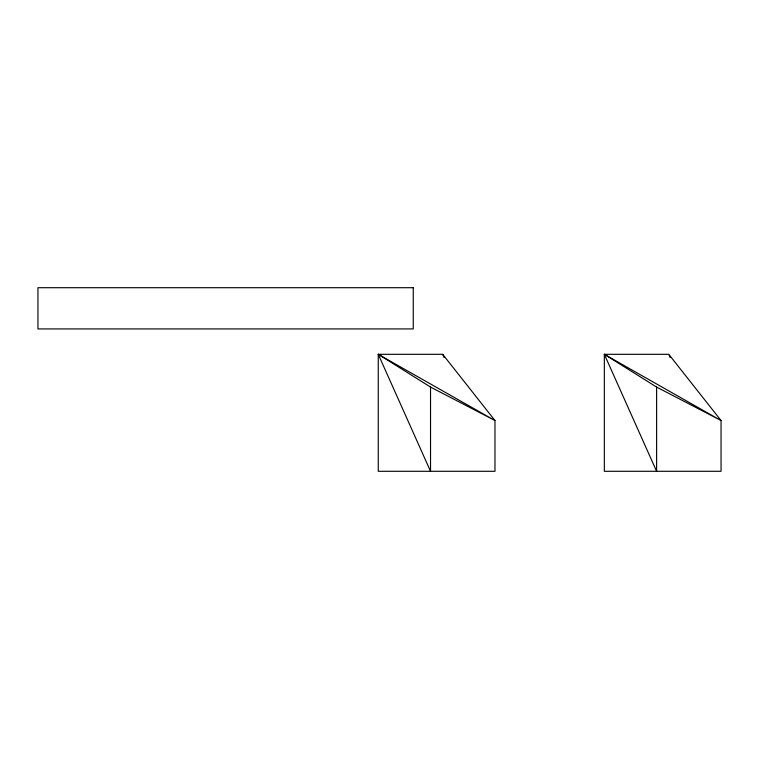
<?xml version="1.0" encoding="UTF-8"?>
<svg xmlns="http://www.w3.org/2000/svg" width="759" height="759" viewBox="0 0 759 759"><rect width="100%" height="100%" fill="white"/><g stroke="black" fill="none" stroke-linecap="round" stroke-linejoin="round"><path stroke-width="1.14" d="M378.257 354.311L442.696 354.311L494.972 420.552L494.972 471.292L378.257 471.292L378.257 354.311L494.972 420.552L430.533 387.071L378.257 354.311L430.533 471.292L430.533 387.071M604.335 354.311L668.774 354.311L721.05 420.552L721.05 471.292L604.335 471.292L604.335 354.311L721.05 420.552L656.611 387.071L604.335 354.311L656.611 471.292L656.611 387.071M669.248 355.383L670.206 357.536M442.696 354.311L444.129 357.536M413.257 287.708L37.95 287.708L37.95 328.922L413.257 328.922L413.257 287.708"/></g></svg>
